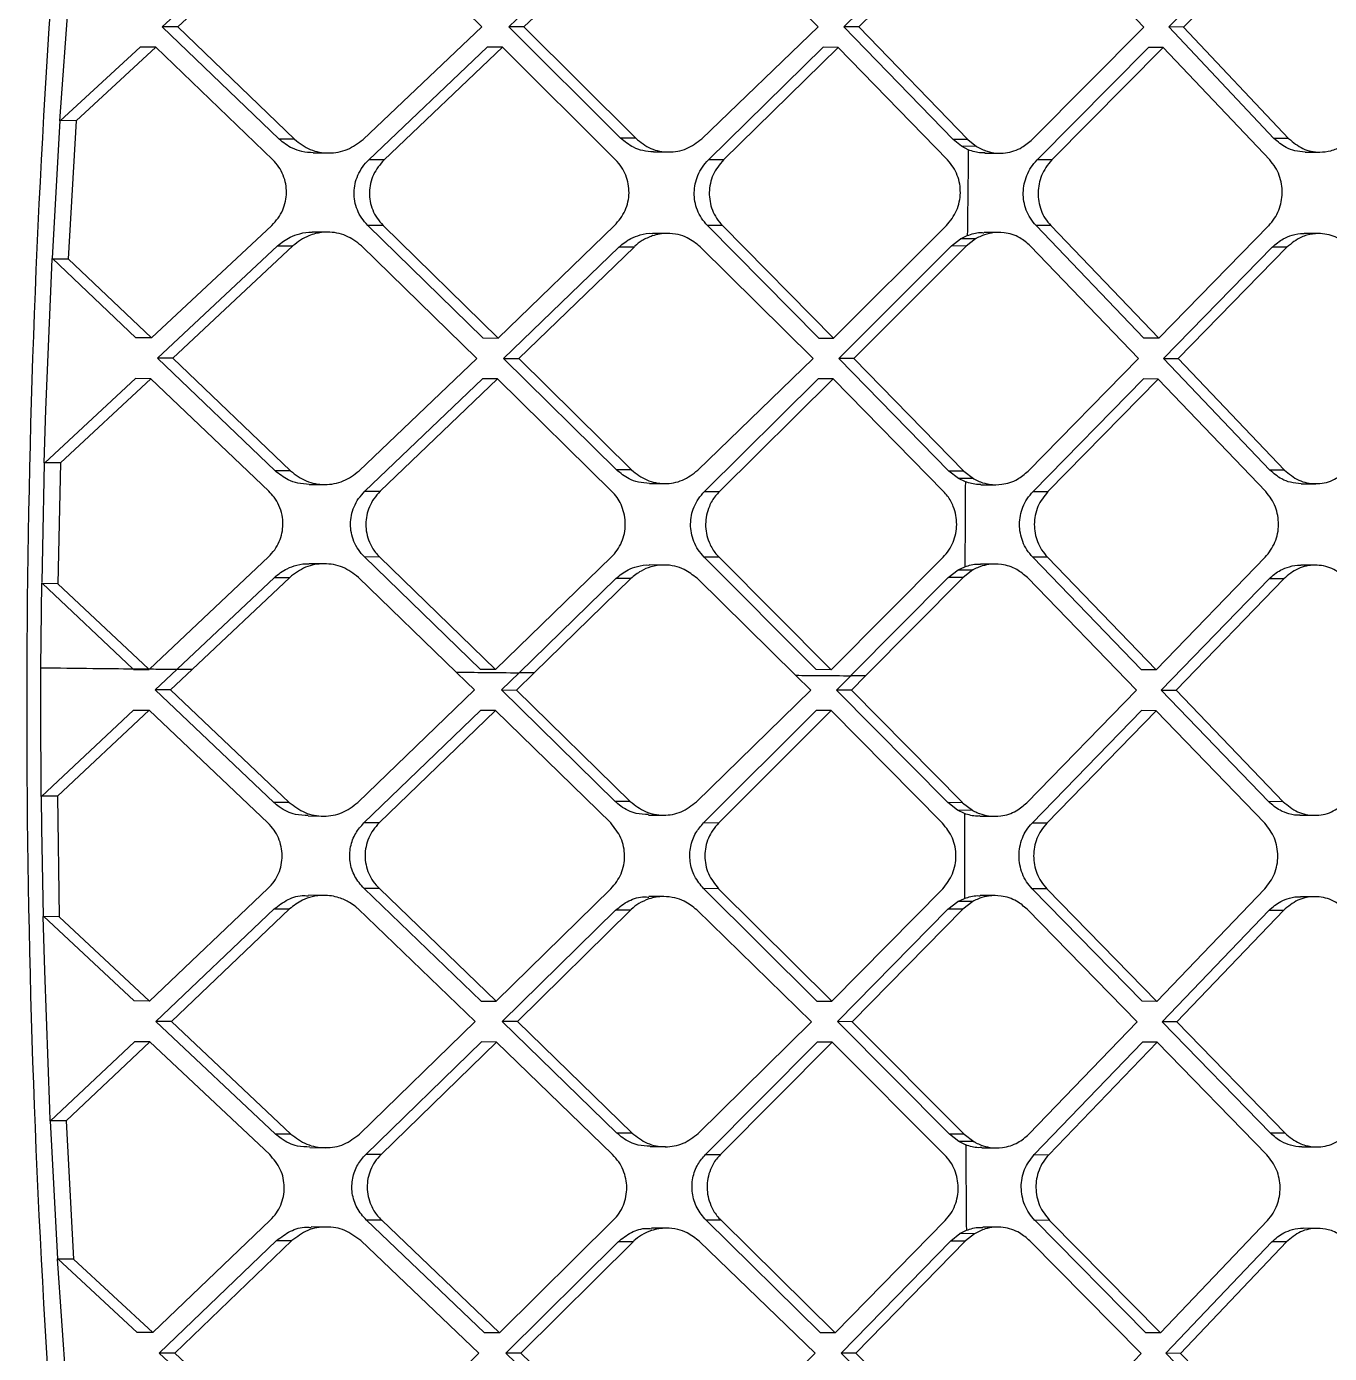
# Model space of a CAD drawing. Extents: x 525 to 609, y 649 to 778.
# Drawn here: x 533.968 to 535.37, y 717.065 to 718.494 of the extents above; entities that cross this region are included whole.
import ezdxf

# ---------------------------------------------------------------- set-up
doc = ezdxf.new("R2010")
doc.units = 0
doc.header["$MEASUREMENT"] = 0
doc.layers.add('1', color=4, linetype='Continuous')

# ---------------------------------------------------------------- blocks, each defined once
blk = doc.blocks.new('JETSETTER')
at = {"layer": '1', "color": 3, "linetype": 'Continuous', "lineweight": 25}
for p, q in [((8.9865, 49.3696), (9.1169, 49.4907)), ((9.1334, 49.4907), (9.0032, 49.3696)), ((9.3305, 49.3694), (9.2074, 49.4906)), ((9.3595, 49.3695), (9.4846, 49.4894)), ((9.5009, 49.4893), (9.3758, 49.3694)), ((9.6927, 49.3693), (9.5721, 49.4897)), ((9.7204, 49.3693), (9.8428, 49.4904)), ((9.8587, 49.4904), (9.7365, 49.3693)), ((10.0434, 49.3692), (9.928, 49.4904)), ((10.0701, 49.3693), (10.1883, 49.4892)), ((10.2041, 49.4892), (10.086, 49.3692)), ((8.8763, 49.2684), (8.8904, 49.4613)), ((9.1123, 49.2484), (8.9865, 49.3696)), ((9.0032, 49.3696), (8.9865, 49.3696)), ((9.0032, 49.3696), (9.1288, 49.2484)), ((9.2028, 49.2483), (9.3305, 49.3694)), ((9.4799, 49.2495), (9.3595, 49.3695)), ((9.3758, 49.3694), (9.3595, 49.3695)), ((9.3758, 49.3694), (9.4962, 49.2494)), ((9.5674, 49.249), (9.6927, 49.3693)), ((9.7365, 49.3693), (9.7204, 49.3694)), ((9.8379, 49.2482), (9.7204, 49.3693)), ((9.7365, 49.3693), (9.8539, 49.2481)), ((9.9232, 49.2481), (10.0434, 49.3692)), ((10.1834, 49.2493), (10.0701, 49.3693)), ((10.086, 49.3692), (10.0701, 49.3693)), ((10.086, 49.3692), (10.1992, 49.2492)), ((8.8766, 49.2682), (8.9627, 49.3476)), ((8.9794, 49.3476), (8.8936, 49.2684)), ((8.9794, 49.3476), (8.9627, 49.3476)), ((9.1054, 49.2264), (8.9794, 49.3476)), ((9.2089, 49.2264), (9.3364, 49.3475)), ((9.3528, 49.3474), (9.2253, 49.2263)), ((9.3528, 49.3474), (9.3364, 49.3475)), ((9.4746, 49.2263), (9.3528, 49.3474)), ((9.5746, 49.2263), (9.6981, 49.3474)), ((9.7142, 49.3473), (9.5907, 49.2262)), ((9.7142, 49.3473), (9.6981, 49.3474)), ((9.8319, 49.2261), (9.7142, 49.3473)), ((9.9284, 49.2262), (10.0484, 49.3473)), ((10.0642, 49.3472), (9.9443, 49.2261)), ((10.0642, 49.3472), (10.0484, 49.3473)), ((10.1788, 49.2261), (10.0642, 49.3472)), ((8.8759, 49.2561), (8.8767, 49.2683)), ((8.8936, 49.2684), (8.8769, 49.2685)), ((8.8936, 49.2684), (8.8852, 49.1197)), ((8.8682, 49.1199), (8.8759, 49.2561)), ((9.1288, 49.2484), (9.1123, 49.2484)), ((9.4962, 49.2494), (9.48, 49.2495)), ((9.8471, 49.2408), (9.8379, 49.2482)), ((9.8539, 49.2481), (9.8379, 49.2482)), ((9.8539, 49.2481), (9.8631, 49.2407)), ((10.1992, 49.2492), (10.1834, 49.2493)), ((9.149, 49.2338), (9.1655, 49.2337)), ((9.5154, 49.2348), (9.5316, 49.2347)), ((9.8543, 49.2371), (9.8471, 49.2408)), ((9.863, 49.2407), (9.8471, 49.2408)), ((9.8722, 49.2335), (9.8882, 49.2335)), ((10.2169, 49.2346), (10.2327, 49.2346)), ((9.2253, 49.2263), (9.2089, 49.2264)), ((9.5907, 49.2262), (9.5746, 49.2263)), ((9.9443, 49.2261), (9.9284, 49.2262)), ((8.9748, 49.0346), (9.1043, 49.1557)), ((9.1645, 49.1483), (9.148, 49.1484)), ((9.3317, 49.0345), (9.2078, 49.1557)), ((9.2243, 49.1556), (9.2078, 49.1557)), ((9.2243, 49.1556), (9.348, 49.0344)), ((9.348, 49.0344), (9.4735, 49.1555)), ((9.5306, 49.147), (9.5144, 49.1471)), ((9.6932, 49.0344), (9.5735, 49.1556)), ((9.5896, 49.1555), (9.5735, 49.1556)), ((9.5896, 49.1555), (9.7093, 49.0343)), ((9.7093, 49.0343), (9.8308, 49.1554)), ((9.846, 49.1412), (9.8532, 49.1447)), ((9.8871, 49.1481), (9.8712, 49.1481)), ((10.0434, 49.0343), (9.9273, 49.1555)), ((9.9432, 49.1554), (9.9273, 49.1555)), ((9.9432, 49.1554), (10.0593, 49.0342)), ((10.0593, 49.0342), (10.1777, 49.1554)), ((10.2315, 49.1468), (10.2158, 49.1469)), ((8.9812, 49.0126), (9.1106, 49.1337)), ((9.1271, 49.1337), (8.9979, 49.0126)), ((9.1106, 49.1337), (9.1271, 49.1337)), ((9.3251, 49.0125), (9.201, 49.1336)), ((9.354, 49.0125), (9.4782, 49.1324)), ((9.4944, 49.1324), (9.3704, 49.0124)), ((9.4944, 49.1324), (9.4782, 49.1324)), ((9.6871, 49.0123), (9.5656, 49.1327)), ((9.7149, 49.0124), (9.8361, 49.1335)), ((9.8521, 49.1334), (9.731, 49.0123)), ((9.8361, 49.1335), (9.846, 49.1411)), ((9.8521, 49.1334), (9.8361, 49.1335)), ((9.8619, 49.1411), (9.846, 49.1411)), ((9.8619, 49.1411), (9.8521, 49.1334)), ((10.0377, 49.0122), (9.9214, 49.1334)), ((10.0645, 49.0123), (10.1816, 49.1322)), ((10.1973, 49.1322), (10.0803, 49.0122)), ((10.1973, 49.1322), (10.1816, 49.1322)), ((8.8674, 49.1105), (8.8679, 49.1199)), ((8.9581, 49.0347), (8.8681, 49.12)), ((8.8684, 49.1197), (8.8852, 49.1197)), ((8.8852, 49.1197), (8.9748, 49.0346)), ((8.8611, 48.9571), (8.8674, 49.1105)), ((8.9748, 49.0346), (8.9581, 49.0347)), ((9.3317, 49.0345), (9.348, 49.0344)), ((9.6933, 49.0344), (9.7093, 49.0343)), ((10.0593, 49.0342), (10.0434, 49.0343)), ((9.1079, 48.8915), (8.9812, 49.0126)), ((8.9979, 49.0126), (8.9813, 49.0126)), ((8.9979, 49.0126), (9.1245, 48.8914)), ((9.1984, 48.8914), (9.3251, 49.0125)), ((9.4755, 48.8925), (9.354, 49.0125)), ((9.3541, 49.0125), (9.3704, 49.0124)), ((9.3704, 49.0124), (9.4917, 48.8924)), ((9.563, 48.892), (9.6871, 49.0123)), ((9.8334, 48.8912), (9.7149, 49.0124)), ((9.7309, 49.0123), (9.7149, 49.0124)), ((9.731, 49.0123), (9.8494, 48.8911)), ((9.9186, 48.8911), (10.0377, 49.0122)), ((10.1789, 48.8923), (10.0645, 49.0123)), ((10.0645, 49.0123), (10.0803, 49.0122)), ((10.0803, 49.0122), (10.1947, 48.8922)), ((8.8601, 48.9001), (8.9577, 48.9907)), ((8.9743, 48.9906), (8.8769, 48.9)), ((8.9743, 48.9906), (8.9577, 48.9907)), ((9.1012, 48.8694), (8.9743, 48.9906)), ((9.2047, 48.8694), (9.3312, 48.9905)), ((9.3475, 48.9904), (9.2211, 48.8694)), ((9.3475, 48.9904), (9.3312, 48.9905)), ((9.4704, 48.8693), (9.3475, 48.9904)), ((9.5703, 48.8693), (9.6928, 48.9904)), ((9.7088, 48.9903), (9.5865, 48.8692)), ((9.7088, 48.9903), (9.6928, 48.9904)), ((9.8276, 48.8692), (9.7088, 48.9903)), ((9.924, 48.8692), (10.043, 48.9903)), ((10.0588, 48.9902), (9.94, 48.8691)), ((10.0588, 48.9902), (10.043, 48.9903)), ((10.1745, 48.8691), (10.0588, 48.9902)), ((8.8594, 48.9), (8.8611, 48.9571)), ((8.8578, 48.8086), (8.8598, 48.8998)), ((8.8769, 48.9), (8.8601, 48.9001)), ((8.8769, 48.9), (8.8742, 48.7699)), ((9.1245, 48.8914), (9.1079, 48.8914)), ((9.4917, 48.8924), (9.4755, 48.8925)), ((9.8439, 48.8831), (9.8334, 48.8912)), ((9.8494, 48.8911), (9.8334, 48.8912)), ((9.8494, 48.8911), (9.8598, 48.883)), ((10.1946, 48.8922), (10.1789, 48.8923)), ((9.1447, 48.8768), (9.1612, 48.8767)), ((9.5111, 48.8778), (9.5273, 48.8778)), ((9.8598, 48.883), (9.8439, 48.8831)), ((9.8511, 48.8796), (9.8439, 48.883)), ((9.8679, 48.8765), (9.8838, 48.8765)), ((10.2125, 48.8776), (10.2283, 48.8776)), ((9.2047, 48.8694), (9.2211, 48.8694)), ((9.5703, 48.8693), (9.5865, 48.8692)), ((9.9241, 48.8692), (9.94, 48.8691)), ((8.8572, 48.7715), (8.8578, 48.8086)), ((8.9727, 48.678), (9.1007, 48.7987)), ((9.1609, 48.7913), (9.1445, 48.7914)), ((9.3291, 48.6775), (9.2042, 48.7987)), ((9.2206, 48.7986), (9.2042, 48.7987)), ((9.2206, 48.7986), (9.3454, 48.6775)), ((9.3454, 48.6775), (9.4699, 48.7985)), ((9.527, 48.79), (9.5108, 48.7901)), ((9.6906, 48.6774), (9.5698, 48.7986)), ((9.586, 48.7985), (9.5698, 48.7986)), ((9.586, 48.7985), (9.7067, 48.6773)), ((9.7067, 48.6773), (9.8271, 48.7984)), ((9.8434, 48.7847), (9.8505, 48.7881)), ((9.8835, 48.7911), (9.8675, 48.7911)), ((10.0409, 48.6773), (9.9236, 48.7985)), ((9.9395, 48.7984), (9.9236, 48.7985)), ((9.9395, 48.7984), (10.0567, 48.6772)), ((10.0567, 48.6772), (10.174, 48.7984)), ((10.2279, 48.7898), (10.2122, 48.7899)), ((9.0024, 48.6778), (9.1072, 48.7767)), ((9.1237, 48.7767), (9.0188, 48.6776)), ((9.1072, 48.7767), (9.1237, 48.7767)), ((9.1976, 48.7767), (9.303, 48.6746)), ((9.3707, 48.674), (9.4747, 48.7754)), ((9.4909, 48.7754), (9.3869, 48.6738)), ((9.4909, 48.7754), (9.4747, 48.7754)), ((9.6686, 48.6712), (9.5622, 48.7757)), ((9.7279, 48.6709), (9.8327, 48.7765)), ((9.8486, 48.7764), (9.7437, 48.6706)), ((9.8327, 48.7765), (9.8434, 48.7847)), ((9.8486, 48.7764), (9.8327, 48.7765)), ((9.8434, 48.7847), (9.8593, 48.7847)), ((9.8593, 48.7847), (9.8486, 48.7764)), ((10.0354, 48.6553), (9.9179, 48.7764)), ((10.0621, 48.6553), (10.1781, 48.7752)), ((10.1939, 48.7752), (10.0779, 48.6552)), ((10.1939, 48.7752), (10.1781, 48.7752)), ((8.8558, 48.6794), (8.8569, 48.7709)), ((8.9549, 48.6783), (8.8575, 48.77)), ((8.8742, 48.7699), (8.8575, 48.77)), ((8.8742, 48.7699), (8.9718, 48.6781)), ((8.8558, 48.656), (8.8558, 48.6791)), ((8.9553, 48.6781), (8.9718, 48.6781)), ((8.9556, 48.6777), (8.9722, 48.6776)), ((8.9789, 48.6557), (9.0023, 48.6777)), ((9.0188, 48.6775), (8.9955, 48.6556)), ((9.0188, 48.6775), (9.0022, 48.6776)), ((9.3454, 48.6774), (9.3291, 48.6775)), ((9.3516, 48.6555), (9.3706, 48.6739)), ((9.3869, 48.6738), (9.368, 48.6554)), ((9.3869, 48.6738), (9.3706, 48.6738)), ((9.7067, 48.6773), (9.6906, 48.6774)), ((10.0567, 48.6772), (10.0409, 48.6773)), ((9.6847, 48.6553), (9.6686, 48.6712)), ((9.7125, 48.6554), (9.7278, 48.6707)), ((9.7437, 48.6706), (9.7277, 48.6706)), ((9.7437, 48.6706), (9.7285, 48.6553)), ((8.8557, 48.6375), (8.8558, 48.656)), ((9.1066, 48.5345), (8.9789, 48.6557)), ((8.9955, 48.6556), (8.9789, 48.6557)), ((8.9955, 48.6556), (9.1232, 48.5344)), ((9.1971, 48.5344), (9.3227, 48.6555)), ((9.4742, 48.5355), (9.3516, 48.6555)), ((9.3517, 48.6555), (9.368, 48.6554)), ((9.368, 48.6554), (9.4904, 48.5354)), ((9.5616, 48.5351), (9.6847, 48.6553)), ((9.8321, 48.5342), (9.7125, 48.6554)), ((9.7285, 48.6553), (9.7125, 48.6554)), ((9.7285, 48.6553), (9.8481, 48.5342)), ((9.9174, 48.5341), (10.0354, 48.6552)), ((10.1776, 48.5353), (10.0621, 48.6553)), ((10.0621, 48.6553), (10.0779, 48.6552)), ((10.0779, 48.6552), (10.1934, 48.5352)), ((8.8562, 48.5409), (8.8557, 48.6375)), ((8.8563, 48.5408), (8.9555, 48.6337)), ((8.9722, 48.6336), (8.8735, 48.5411)), ((8.9555, 48.6337), (8.9722, 48.6336)), ((9.1001, 48.5124), (8.9722, 48.6336)), ((9.2036, 48.5124), (9.329, 48.6335)), ((9.3453, 48.6335), (9.22, 48.5124)), ((9.3453, 48.6335), (9.329, 48.6335)), ((9.4693, 48.5123), (9.3453, 48.6335)), ((9.5692, 48.5123), (9.6906, 48.6334)), ((9.7066, 48.6333), (9.5853, 48.5122)), ((9.7066, 48.6333), (9.6906, 48.6334)), ((9.8265, 48.5122), (9.7066, 48.6333)), ((9.923, 48.5122), (10.0408, 48.6333)), ((10.0566, 48.6332), (9.9389, 48.5121)), ((10.0566, 48.6332), (10.0408, 48.6333)), ((10.1734, 48.5121), (10.0566, 48.6332)), ((8.8569, 48.5066), (8.8565, 48.5409)), ((8.8735, 48.5411), (8.8567, 48.5412)), ((8.8735, 48.5411), (8.8756, 48.4114)), ((9.1232, 48.5344), (9.1066, 48.5344)), ((9.4904, 48.5354), (9.4742, 48.5355)), ((9.8427, 48.526), (9.8321, 48.5342)), ((9.8481, 48.5341), (9.8321, 48.5342)), ((9.8481, 48.5341), (9.8589, 48.5259)), ((10.1934, 48.5352), (10.1776, 48.5353)), ((9.1436, 48.5198), (9.16, 48.5197)), ((9.5099, 48.5208), (9.5261, 48.5208)), ((9.8501, 48.5225), (9.8427, 48.526)), ((9.8589, 48.5258), (9.8429, 48.5259)), ((9.8667, 48.5195), (9.8826, 48.5195)), ((10.2113, 48.5206), (10.2271, 48.5206)), ((8.8586, 48.4117), (8.8569, 48.5066)), ((9.22, 48.5124), (9.2036, 48.5124)), ((9.5853, 48.5122), (9.5692, 48.5123)), ((9.9389, 48.5121), (9.923, 48.5122)), ((8.9728, 48.3206), (9.1002, 48.4417)), ((9.1605, 48.4343), (9.144, 48.4344)), ((9.3297, 48.3205), (9.2037, 48.4417)), ((9.2202, 48.4416), (9.2037, 48.4417)), ((9.2202, 48.4416), (9.346, 48.3205)), ((9.346, 48.3204), (9.4694, 48.4415)), ((9.5266, 48.433), (9.5104, 48.4331)), ((9.6913, 48.3204), (9.5693, 48.4416)), ((9.5855, 48.4415), (9.5694, 48.4416)), ((9.5855, 48.4415), (9.7073, 48.3203)), ((9.7073, 48.3203), (9.8267, 48.4414)), ((9.843, 48.4277), (9.8503, 48.4311)), ((9.8831, 48.4341), (9.8672, 48.4341)), ((10.0415, 48.3203), (9.9231, 48.4415)), ((9.939, 48.4414), (9.9231, 48.4415)), ((9.939, 48.4414), (10.0574, 48.3202)), ((10.0574, 48.3202), (10.1736, 48.4414)), ((10.2276, 48.4328), (10.2118, 48.4329)), ((8.9796, 48.2987), (9.1069, 48.4197)), ((9.1234, 48.4197), (8.9963, 48.2986)), ((9.1069, 48.4197), (9.1234, 48.4197)), ((9.3235, 48.2985), (9.1973, 48.4197)), ((9.3524, 48.2985), (9.4744, 48.4184)), ((9.4907, 48.4184), (9.3688, 48.2984)), ((9.4907, 48.4184), (9.4745, 48.4184)), ((9.6856, 48.2983), (9.5619, 48.4187)), ((9.7133, 48.2984), (9.8324, 48.4195)), ((9.8484, 48.4194), (9.7294, 48.2983)), ((9.8324, 48.4195), (9.8431, 48.4277)), ((9.8484, 48.4194), (9.8324, 48.4195)), ((9.859, 48.4277), (9.8431, 48.4277)), ((9.859, 48.4277), (9.8484, 48.4194)), ((10.0362, 48.2982), (9.9176, 48.4194)), ((10.0629, 48.2983), (10.1779, 48.4182)), ((10.1936, 48.4182), (10.0788, 48.2982)), ((10.1936, 48.4182), (10.1779, 48.4182)), ((8.8599, 48.3531), (8.8583, 48.4117)), ((8.9561, 48.3207), (8.8585, 48.4118)), ((8.8756, 48.4114), (8.8589, 48.4115)), ((8.8756, 48.4114), (8.9728, 48.3206)), ((8.8653, 48.2046), (8.8599, 48.3531)), ((8.9728, 48.3206), (8.9561, 48.3207)), ((9.3297, 48.3205), (9.346, 48.3205)), ((9.6913, 48.3204), (9.7073, 48.3203)), ((10.0574, 48.3202), (10.0415, 48.3203)), ((9.1084, 48.1774), (8.9796, 48.2986)), ((8.9963, 48.2986), (8.9797, 48.2987)), ((8.9963, 48.2986), (9.1249, 48.1774)), ((9.1989, 48.1774), (9.3235, 48.2985)), ((9.476, 48.1785), (9.3524, 48.2985)), ((9.3688, 48.2984), (9.3525, 48.2985)), ((9.3688, 48.2984), (9.4922, 48.1784)), ((9.5635, 48.178), (9.6856, 48.2983)), ((9.834, 48.1772), (9.7133, 48.2984)), ((9.7294, 48.2983), (9.7133, 48.2984)), ((9.7294, 48.2983), (9.85, 48.1771)), ((9.9193, 48.1771), (10.0362, 48.2982)), ((10.1795, 48.1783), (10.0629, 48.2983)), ((10.0788, 48.2982), (10.063, 48.2983)), ((10.0788, 48.2982), (10.1953, 48.1782)), ((8.8661, 48.1915), (8.9564, 48.2767)), ((8.9731, 48.2766), (8.8831, 48.1917)), ((8.9731, 48.2766), (8.9564, 48.2767)), ((9.1021, 48.1554), (8.9731, 48.2766)), ((9.2055, 48.1554), (9.33, 48.2765)), ((9.3463, 48.2764), (9.222, 48.1553)), ((9.3463, 48.2764), (9.33, 48.2765)), ((9.4713, 48.1553), (9.3463, 48.2764)), ((9.5712, 48.1553), (9.6916, 48.2764)), ((9.7076, 48.2763), (9.5874, 48.1552)), ((9.7076, 48.2763), (9.6916, 48.2764)), ((9.8286, 48.1551), (9.7076, 48.2763)), ((9.9251, 48.1552), (10.0418, 48.2763)), ((10.0577, 48.2762), (9.941, 48.1551)), ((10.0577, 48.2762), (10.0418, 48.2763)), ((10.1756, 48.1551), (10.0577, 48.2762)), ((8.8659, 48.1916), (8.8653, 48.2046)), ((8.874, 48.043), (8.8662, 48.1915)), ((8.8831, 48.1917), (8.8664, 48.1917)), ((8.8831, 48.1917), (8.891, 48.0427)), ((9.1249, 48.1774), (9.1084, 48.1774)), ((9.4922, 48.1784), (9.476, 48.1785)), ((9.844, 48.1694), (9.834, 48.1772)), ((9.85, 48.1771), (9.834, 48.1772)), ((9.85, 48.1771), (9.8602, 48.1692)), ((10.1953, 48.1782), (10.1795, 48.1783)), ((9.1455, 48.1628), (9.162, 48.1627)), ((9.5119, 48.1638), (9.5281, 48.1638)), ((9.8514, 48.1658), (9.844, 48.1694)), ((9.8602, 48.1692), (9.8442, 48.1693)), ((9.8687, 48.1625), (9.8847, 48.1625)), ((10.2134, 48.1636), (10.2292, 48.1636)), ((9.222, 48.1554), (9.2056, 48.1554)), ((9.5713, 48.1553), (9.5874, 48.1552)), ((9.9251, 48.1552), (9.941, 48.1551)), ((8.9763, 47.9636), (9.1028, 48.0847)), ((9.1631, 48.0773), (9.1466, 48.0774)), ((9.3333, 47.9635), (9.2063, 48.0847)), ((9.2227, 48.0846), (9.2063, 48.0847)), ((9.2227, 48.0846), (9.3497, 47.9634)), ((9.3497, 47.9634), (9.4721, 48.0845)), ((9.5293, 48.076), (9.5131, 48.0761)), ((9.695, 47.9634), (9.572, 48.0846)), ((9.5882, 48.0845), (9.572, 48.0846)), ((9.5882, 48.0845), (9.7111, 47.9633)), ((9.7111, 47.9633), (9.8294, 48.0844)), ((9.845, 48.0702), (9.8523, 48.0738)), ((9.8859, 48.0771), (9.87, 48.0771)), ((10.0454, 47.9633), (9.9259, 48.0845)), ((9.9418, 48.0844), (9.9259, 48.0845)), ((9.9418, 48.0844), (10.0613, 47.9632)), ((10.0613, 47.9632), (10.1764, 48.0844)), ((10.2305, 48.0758), (10.2147, 48.0759)), ((8.9833, 47.9416), (9.1096, 48.0627)), ((9.1261, 48.0627), (9, 47.9416)), ((9.1096, 48.0627), (9.1261, 48.0627)), ((9.3273, 47.9415), (9.2001, 48.0627)), ((9.3563, 47.9415), (9.4773, 48.0614)), ((9.4935, 48.0614), (9.3726, 47.9414)), ((9.4935, 48.0614), (9.4773, 48.0614)), ((9.6895, 47.9413), (9.5648, 48.0617)), ((9.7173, 47.9414), (9.8353, 48.0625)), ((9.8513, 48.0624), (9.7333, 47.9413)), ((9.8353, 48.0625), (9.845, 48.0702)), ((9.8353, 48.0625), (9.8513, 48.0624)), ((9.8609, 48.0701), (9.845, 48.0702)), ((9.8609, 48.0701), (9.8513, 48.0624)), ((10.0403, 47.9412), (9.9206, 48.0624)), ((10.067, 47.9413), (10.1809, 48.0612)), ((10.1967, 48.0612), (10.0829, 47.9412)), ((10.1967, 48.0612), (10.1809, 48.0612)), ((8.8869, 47.8502), (8.8737, 48.0429)), ((8.9596, 47.9637), (8.874, 48.043)), ((8.891, 48.0427), (8.8742, 48.0428)), ((8.891, 48.0427), (8.9763, 47.9636)), ((8.9763, 47.9636), (8.9596, 47.9636)), ((9.3497, 47.9634), (9.3333, 47.9635)), ((9.7111, 47.9633), (9.695, 47.9634)), ((10.0613, 47.9632), (10.0454, 47.9633)), ((9.1131, 47.8204), (8.9833, 47.9416)), ((9, 47.9416), (8.9833, 47.9416)), ((9, 47.9416), (9.1297, 47.8204)), ((9.2036, 47.8203), (9.3273, 47.9414)), ((9.4809, 47.8215), (9.3563, 47.9415)), ((9.3726, 47.9414), (9.3563, 47.9415)), ((9.3726, 47.9414), (9.4972, 47.8214)), ((9.5684, 47.821), (9.6895, 47.9413)), ((9.8391, 47.8202), (9.7173, 47.9414)), ((9.7333, 47.9413), (9.7173, 47.9414)), ((9.7333, 47.9413), (9.8551, 47.8201)), ((9.9244, 47.8201), (10.0403, 47.9412)), ((10.1847, 47.8213), (10.067, 47.9413)), ((10.0829, 47.9412), (10.0671, 47.9413)), ((10.0829, 47.9412), (10.2005, 47.8212))]:
    blk.add_line(p, q, dxfattribs=at)
at = {"layer": '1', "color": 3, "linetype": 'Continuous', "lineweight": 25, "flags": 128}
blk.add_lwpolyline([(9.303, 48.6746), (9.314, 48.6639), (9.3227, 48.6555)], dxfattribs=at)
at = {"layer": '1', "color": 3, "linetype": 'Continuous', "lineweight": 25}
for points, knots in [([(9.2294, 45.6595), (9.1699, 45.9051), (9.0509, 46.3962), (8.9314, 47.1453), (8.8564, 47.8998), (8.8323, 48.658), (8.8596, 49.416), (8.9376, 50.1702), (9.0599, 50.9187), (9.1804, 51.4094), (9.2407, 51.6547)], [0, 0, 0, 0, 0.125001, 0.250001, 0.375003, 0.499997, 0.624991, 0.749994, 0.874996, 1, 1, 1, 1]), ([(9.149, 49.2338), (9.1449, 49.2341), (9.1372, 49.2346), (9.1243, 49.2389), (9.1168, 49.2448), (9.1123, 49.2484)], [0, 0, 0, 0, 0.302153, 0.574464, 1, 1, 1, 1]), ([(9.1288, 49.2484), (9.1342, 49.2442), (9.1452, 49.2359), (9.1657, 49.2326), (9.1862, 49.236), (9.1973, 49.2442), (9.2028, 49.2483)], [0, 0, 0, 0, 0.248353, 0.499894, 0.751349, 1, 1, 1, 1]), ([(9.5154, 49.2348), (9.5115, 49.2351), (9.5041, 49.2356), (9.4916, 49.24), (9.4844, 49.2459), (9.4799, 49.2494)], [0, 0, 0, 0, 0.30324, 0.573433, 1, 1, 1, 1]), ([(9.4962, 49.2494), (9.5014, 49.2453), (9.5118, 49.237), (9.5316, 49.2336), (9.5514, 49.2369), (9.5621, 49.245), (9.5674, 49.249)], [0, 0, 0, 0, 0.248726, 0.49993, 0.750962, 1, 1, 1, 1]), ([(9.8631, 49.2407), (9.8669, 49.2387), (9.8766, 49.2337), (9.894, 49.2326), (9.9111, 49.2379), (9.9196, 49.2451), (9.9232, 49.2481)], [0, 0, 0, 0, 0.197601, 0.50037, 0.789564, 1, 1, 1, 1]), ([(10.2169, 49.2346), (10.2132, 49.2349), (10.2062, 49.2354), (10.1944, 49.2398), (10.1876, 49.2456), (10.1834, 49.2493)], [0, 0, 0, 0, 0.297097, 0.56617, 1, 1, 1, 1]), ([(10.1992, 49.2492), (10.2041, 49.2451), (10.2139, 49.2369), (10.2305, 49.2338), (10.2428, 49.2354), (10.2547, 49.2393), (10.2615, 49.2448), (10.2665, 49.2489)], [0, 0, 0, 0, 0.24954, 0.499992, 0.661775, 0.750878, 1, 1, 1, 1]), ([(9.8543, 49.2371), (9.8541, 49.2217), (9.8538, 49.1909), (9.8534, 49.1601), (9.8532, 49.1447)], [0, 0, 0, 0, 0.500011, 1, 1, 1, 1]), ([(9.8722, 49.234), (9.8709, 49.2338), (9.8648, 49.2333), (9.8589, 49.2354), (9.8543, 49.2371)], [0, 0, 0, 0, 0.219727, 1, 1, 1, 1]), ([(9.1043, 49.1557), (9.1067, 49.1582), (9.1114, 49.1632), (9.1164, 49.1721), (9.1194, 49.1814), (9.1205, 49.191), (9.1197, 49.2005), (9.1169, 49.2099), (9.1123, 49.2189), (9.1077, 49.2239), (9.1054, 49.2264)], [0, 0, 0, 0, 0.1331, 0.26041, 0.382479, 0.499989, 0.61958, 0.742294, 0.868885, 1, 1, 1, 1]), ([(9.2078, 49.1557), (9.2055, 49.1582), (9.2009, 49.1632), (9.1963, 49.1722), (9.1935, 49.1816), (9.1927, 49.1911), (9.1938, 49.2006), (9.1969, 49.2099), (9.2018, 49.2189), (9.2065, 49.2238), (9.2089, 49.2264)], [0, 0, 0, 0, 0.131699, 0.258503, 0.380991, 0.499884, 0.616833, 0.738763, 0.866303, 1, 1, 1, 1]), ([(9.2253, 49.2263), (9.221, 49.2213), (9.2145, 49.2137), (9.2104, 49.2009), (9.2092, 49.1912), (9.21, 49.1815), (9.2128, 49.1721), (9.2174, 49.1632), (9.2219, 49.1582), (9.2242, 49.1556)], [0, 0, 0, 0, 0.250773, 0.376365, 0.499453, 0.618558, 0.741214, 0.868155, 1, 1, 1, 1]), ([(9.4735, 49.1555), (9.4778, 49.1606), (9.4841, 49.1682), (9.4881, 49.1809), (9.4893, 49.1907), (9.4885, 49.2004), (9.4858, 49.2098), (9.4813, 49.2188), (9.4769, 49.2237), (9.4746, 49.2263)], [0, 0, 0, 0, 0.250352, 0.375921, 0.499354, 0.619706, 0.74289, 0.869485, 1, 1, 1, 1]), ([(9.5735, 49.1555), (9.5712, 49.1581), (9.5668, 49.1631), (9.5624, 49.172), (9.5597, 49.1814), (9.5587, 49.1941), (9.5615, 49.207), (9.5677, 49.2187), (9.5722, 49.2237), (9.5746, 49.2263)], [0, 0, 0, 0, 0.131234, 0.258053, 0.380942, 0.500502, 0.738828, 0.866514, 1, 1, 1, 1]), ([(9.5907, 49.2262), (9.5865, 49.2211), (9.5802, 49.2135), (9.5763, 49.2008), (9.5751, 49.1911), (9.5759, 49.1814), (9.5785, 49.172), (9.583, 49.163), (9.5874, 49.158), (9.5896, 49.1555)], [0, 0, 0, 0, 0.250328, 0.376124, 0.49939, 0.618949, 0.741872, 0.868722, 1, 1, 1, 1]), ([(9.8308, 49.1554), (9.8349, 49.1605), (9.8411, 49.1682), (9.8449, 49.1809), (9.846, 49.1906), (9.8453, 49.2003), (9.8427, 49.2097), (9.8383, 49.2186), (9.8341, 49.2236), (9.8319, 49.2261)], [0, 0, 0, 0, 0.249946, 0.375677, 0.499291, 0.620229, 0.743723, 0.870175, 1, 1, 1, 1]), ([(9.9272, 49.1554), (9.9251, 49.158), (9.9208, 49.163), (9.9165, 49.172), (9.9139, 49.1813), (9.9129, 49.194), (9.9157, 49.2069), (9.9216, 49.2186), (9.9261, 49.2236), (9.9284, 49.2262)], [0, 0, 0, 0, 0.130706, 0.257502, 0.380729, 0.500917, 0.739377, 0.866908, 1, 1, 1, 1]), ([(9.9443, 49.2261), (9.942, 49.2235), (9.9376, 49.2185), (9.9316, 49.2068), (9.9289, 49.194), (9.9298, 49.1813), (9.9324, 49.1719), (9.9367, 49.1629), (9.941, 49.1579), (9.9432, 49.1554)], [0, 0, 0, 0, 0.133096, 0.260645, 0.499041, 0.619177, 0.742482, 0.869315, 1, 1, 1, 1]), ([(10.1777, 49.1553), (10.1799, 49.1579), (10.1843, 49.1629), (10.1901, 49.1746), (10.1935, 49.1907), (10.1907, 49.2068), (10.1851, 49.2186), (10.1809, 49.2235), (10.1788, 49.2261)], [0, 0, 0, 0, 0.132304, 0.259684, 0.49955, 0.743647, 0.870298, 1, 1, 1, 1]), ([(9.1106, 49.1337), (9.1149, 49.1371), (9.1222, 49.1429), (9.1351, 49.1471), (9.1434, 49.1488), (9.1479, 49.1483), (9.148, 49.1483)], [0, 0, 0, 0, 0.394856, 0.668062, 0.991402, 1, 1, 1, 1]), ([(9.201, 49.1336), (9.1956, 49.1378), (9.1848, 49.1461), (9.1667, 49.1491), (9.1532, 49.1475), (9.1401, 49.1435), (9.1326, 49.1378), (9.1271, 49.1337)], [0, 0, 0, 0, 0.24805, 0.499312, 0.657332, 0.75146, 1, 1, 1, 1]), ([(9.4781, 49.1324), (9.4823, 49.1358), (9.4893, 49.1415), (9.5017, 49.1458), (9.5098, 49.1475), (9.5142, 49.147), (9.5144, 49.147)], [0, 0, 0, 0, 0.3908551, 0.662662, 0.9849767, 1, 1, 1, 1]), ([(9.5656, 49.1327), (9.5612, 49.1363), (9.5539, 49.1421), (9.5414, 49.1462), (9.5286, 49.1476), (9.5152, 49.1454), (9.5037, 49.1399), (9.4971, 49.1353), (9.4946, 49.1326), (9.4944, 49.1324)], [0, 0, 0, 0, 0.214883, 0.348623, 0.49967, 0.7072, 0.859885, 0.985523, 1, 1, 1, 1]), ([(9.8532, 49.1447), (9.8578, 49.1463), (9.8637, 49.1484), (9.8698, 49.1478), (9.8711, 49.1477)], [0, 0, 0, 0, 0.779132, 1, 1, 1, 1]), ([(9.9214, 49.1334), (9.9176, 49.1367), (9.9093, 49.1438), (9.8942, 49.1484), (9.8803, 49.1481), (9.8706, 49.1454), (9.8652, 49.1429), (9.8628, 49.1416), (9.8621, 49.1412), (9.862, 49.1411), (9.8619, 49.1411), (9.8619, 49.1411)], [0, 0, 0, 0, 0.225624, 0.499965, 0.716522, 0.872182, 0.96674, 0.99103, 0.997418, 0.999709, 1, 1, 1, 1]), ([(10.1816, 49.1322), (10.1854, 49.1355), (10.1919, 49.1412), (10.2035, 49.1455), (10.2113, 49.1473), (10.2155, 49.1468), (10.2158, 49.1468)], [0, 0, 0, 0, 0.384385, 0.656304, 0.980875, 1, 1, 1, 1]), ([(10.2647, 49.1325), (10.2597, 49.1366), (10.2499, 49.1447), (10.2331, 49.1476), (10.2208, 49.1459), (10.2089, 49.1418), (10.2023, 49.1363), (10.1973, 49.1322)], [0, 0, 0, 0, 0.249434, 0.499838, 0.666154, 0.750762, 1, 1, 1, 1]), ([(9.1447, 48.8768), (9.1406, 48.8771), (9.1328, 48.8776), (9.1199, 48.8821), (9.1124, 48.8879), (9.1079, 48.8914)], [0, 0, 0, 0, 0.308677, 0.581732, 1, 1, 1, 1]), ([(9.1245, 48.8914), (9.1299, 48.8873), (9.1409, 48.879), (9.1614, 48.8756), (9.1819, 48.879), (9.1929, 48.8872), (9.1984, 48.8914)], [0, 0, 0, 0, 0.248566, 0.500194, 0.751624, 1, 1, 1, 1]), ([(9.5111, 48.8778), (9.5071, 48.8781), (9.4995, 48.8787), (9.487, 48.8831), (9.4798, 48.8889), (9.4755, 48.8925)], [0, 0, 0, 0, 0.310969, 0.581908, 1, 1, 1, 1]), ([(9.4917, 48.8924), (9.497, 48.8883), (9.5075, 48.8801), (9.5272, 48.8766), (9.547, 48.8799), (9.5577, 48.888), (9.5629, 48.8921)], [0, 0, 0, 0, 0.248929, 0.500148, 0.751236, 1, 1, 1, 1]), ([(9.8598, 48.883), (9.8598, 48.883), (9.8599, 48.8829), (9.8601, 48.8828), (9.8607, 48.8825), (9.8631, 48.8812), (9.8685, 48.8788), (9.8781, 48.8764), (9.8919, 48.8763), (9.9067, 48.8809), (9.915, 48.888), (9.9186, 48.8911)], [0, 0, 0, 0, 0.001288, 0.003513, 0.010694, 0.036251, 0.131827, 0.286703, 0.500658, 0.780531, 1, 1, 1, 1]), ([(10.2125, 48.8776), (10.2087, 48.8779), (10.2016, 48.8785), (10.1897, 48.8829), (10.183, 48.8887), (10.1789, 48.8923)], [0, 0, 0, 0, 0.307268, 0.577763, 1, 1, 1, 1]), ([(10.1946, 48.8922), (10.1996, 48.8881), (10.2094, 48.8799), (10.2282, 48.8765), (10.247, 48.8798), (10.257, 48.8878), (10.262, 48.8919)], [0, 0, 0, 0, 0.24963, 0.500256, 0.750581, 1, 1, 1, 1]), ([(9.8511, 48.8796), (9.851, 48.8643), (9.8508, 48.8337), (9.8507, 48.8032), (9.8506, 48.7879)], [0, 0, 0, 0, 0.499986, 1, 1, 1, 1]), ([(9.8678, 48.8768), (9.8668, 48.8767), (9.8611, 48.8764), (9.8556, 48.8782), (9.8511, 48.8796)], [0, 0, 0, 0, 0.182338, 1, 1, 1, 1]), ([(9.1007, 48.7987), (9.1031, 48.8012), (9.1077, 48.8061), (9.1126, 48.815), (9.1156, 48.8243), (9.1167, 48.834), (9.1157, 48.8442), (9.1125, 48.8541), (9.1076, 48.8628), (9.1032, 48.8673), (9.1012, 48.8694)], [0, 0, 0, 0, 0.1319, 0.257705, 0.378008, 0.499455, 0.623969, 0.760979, 0.889962, 1, 1, 1, 1]), ([(9.2042, 48.7987), (9.2019, 48.8012), (9.1973, 48.8062), (9.1926, 48.8152), (9.1897, 48.8246), (9.1889, 48.8341), (9.1899, 48.8436), (9.1928, 48.8529), (9.1976, 48.8619), (9.2023, 48.8669), (9.2047, 48.8694)], [0, 0, 0, 0, 0.132406, 0.259501, 0.381908, 0.50023, 0.617731, 0.739771, 0.867008, 1, 1, 1, 1]), ([(9.2211, 48.8694), (9.2187, 48.8668), (9.2141, 48.8618), (9.2093, 48.8528), (9.2063, 48.8435), (9.2053, 48.8339), (9.2062, 48.8241), (9.2096, 48.8137), (9.2144, 48.8049), (9.219, 48.8002), (9.2206, 48.7986)], [0, 0, 0, 0, 0.133052, 0.260376, 0.382488, 0.500045, 0.623553, 0.749203, 0.913344, 1, 1, 1, 1]), ([(9.4699, 48.7985), (9.4721, 48.801), (9.4766, 48.8058), (9.4813, 48.8146), (9.4843, 48.824), (9.4853, 48.8338), (9.4844, 48.8438), (9.4807, 48.8557), (9.4758, 48.8644), (9.4709, 48.8688), (9.4704, 48.8693)], [0, 0, 0, 0, 0.12706, 0.252365, 0.376471, 0.499919, 0.624074, 0.749691, 0.973835, 1, 1, 1, 1]), ([(9.5698, 48.7986), (9.5676, 48.8011), (9.5631, 48.8061), (9.5586, 48.8151), (9.5558, 48.8244), (9.555, 48.834), (9.556, 48.8435), (9.5588, 48.8528), (9.5635, 48.8617), (9.568, 48.8667), (9.5703, 48.8693)], [0, 0, 0, 0, 0.13184, 0.258823, 0.381429, 0.500206, 0.618004, 0.740245, 0.867451, 1, 1, 1, 1]), ([(9.5864, 48.8692), (9.5849, 48.8676), (9.5803, 48.863), (9.5756, 48.8543), (9.5722, 48.8438), (9.5711, 48.8339), (9.572, 48.824), (9.5753, 48.8135), (9.5799, 48.8048), (9.5844, 48.8001), (9.586, 48.7985)], [0, 0, 0, 0, 0.084669, 0.249989, 0.376224, 0.500043, 0.623764, 0.749407, 0.915501, 1, 1, 1, 1]), ([(9.8271, 48.7984), (9.8293, 48.8009), (9.8336, 48.8057), (9.8382, 48.8145), (9.841, 48.8239), (9.8421, 48.8337), (9.8412, 48.8436), (9.8381, 48.8541), (9.8335, 48.8629), (9.8291, 48.8676), (9.8276, 48.8692)], [0, 0, 0, 0, 0.126456, 0.251633, 0.375943, 0.499762, 0.623991, 0.749543, 0.915932, 1, 1, 1, 1]), ([(9.9236, 48.7985), (9.9214, 48.801), (9.9171, 48.806), (9.9113, 48.8177), (9.9082, 48.8338), (9.9115, 48.8499), (9.9174, 48.8616), (9.9218, 48.8666), (9.924, 48.8692)], [0, 0, 0, 0, 0.13158, 0.258775, 0.50015, 0.740071, 0.867523, 1, 1, 1, 1]), ([(9.94, 48.8691), (9.9359, 48.864), (9.9298, 48.8564), (9.9261, 48.8436), (9.9247, 48.8307), (9.9272, 48.8177), (9.933, 48.806), (9.9373, 48.801), (9.9395, 48.7984)], [0, 0, 0, 0, 0.250034, 0.375989, 0.499864, 0.741286, 0.868449, 1, 1, 1, 1]), ([(10.174, 48.7984), (10.178, 48.8035), (10.1839, 48.8111), (10.1876, 48.8239), (10.1889, 48.8368), (10.1865, 48.8498), (10.1808, 48.8615), (10.1766, 48.8665), (10.1745, 48.8691)], [0, 0, 0, 0, 0.249862, 0.375716, 0.499852, 0.742673, 0.869527, 1, 1, 1, 1]), ([(9.1072, 48.7767), (9.1116, 48.7802), (9.119, 48.786), (9.1318, 48.7902), (9.1399, 48.7918), (9.1443, 48.7913), (9.1444, 48.7913)], [0, 0, 0, 0, 0.403252, 0.674239, 0.991154, 1, 1, 1, 1]), ([(9.1976, 48.7767), (9.1922, 48.7808), (9.1812, 48.7891), (9.1607, 48.7924), (9.1402, 48.7891), (9.1292, 48.7808), (9.1237, 48.7767)], [0, 0, 0, 0, 0.248501, 0.500087, 0.751514, 1, 1, 1, 1]), ([(9.4747, 48.7754), (9.479, 48.7789), (9.486, 48.7847), (9.4985, 48.7888), (9.5064, 48.7905), (9.5107, 48.79), (9.5108, 48.79)], [0, 0, 0, 0, 0.402203, 0.672694, 0.988971, 1, 1, 1, 1]), ([(9.5622, 48.7757), (9.5577, 48.7792), (9.5505, 48.785), (9.538, 48.7892), (9.5258, 48.7906), (9.5133, 48.7887), (9.5009, 48.7838), (9.4945, 48.7783), (9.4909, 48.7754)], [0, 0, 0, 0, 0.211814, 0.346436, 0.499989, 0.683207, 0.827713, 1, 1, 1, 1]), ([(9.8506, 48.7881), (9.8551, 48.7896), (9.8607, 48.7915), (9.8664, 48.7909), (9.8675, 48.7908)], [0, 0, 0, 0, 0.810287, 1, 1, 1, 1]), ([(9.9179, 48.7764), (9.9142, 48.7796), (9.906, 48.7866), (9.8912, 48.7912), (9.8776, 48.7912), (9.868, 48.7888), (9.8626, 48.7865), (9.8602, 48.7852), (9.8595, 48.7848), (9.8593, 48.7847), (9.8593, 48.7847)], [0, 0, 0, 0, 0.2237574, 0.4996937, 0.7141481, 0.8691347, 0.9644479, 0.989703, 0.9988235, 1, 1, 1, 1]), ([(10.1781, 48.7752), (10.182, 48.7787), (10.1887, 48.7844), (10.2004, 48.7886), (10.2079, 48.7903), (10.212, 48.7898), (10.2122, 48.7898)], [0, 0, 0, 0, 0.401023, 0.6702, 0.984822, 1, 1, 1, 1]), ([(10.2612, 48.7755), (10.2562, 48.7796), (10.2463, 48.7877), (10.2275, 48.791), (10.2088, 48.7875), (10.1988, 48.7793), (10.1939, 48.7752)], [0, 0, 0, 0, 0.249526, 0.500063, 0.750457, 1, 1, 1, 1]), ([(8.8559, 48.6794), (8.8745, 48.6792), (8.9078, 48.6788), (8.941, 48.6784), (8.9556, 48.6783)], [0, 0, 0, 0, 0.56024, 1, 1, 1, 1]), ([(8.9722, 48.6776), (8.9722, 48.6777), (8.972, 48.6778), (8.9718, 48.678), (8.9718, 48.6781)], [0, 0, 0, 0, 0.559852, 1, 1, 1, 1]), ([(8.9727, 48.678), (8.9726, 48.678), (8.9725, 48.6778), (8.9723, 48.6777), (8.9722, 48.6776)], [0, 0, 0, 0, 0.55841, 1, 1, 1, 1]), ([(8.9725, 48.6781), (8.9756, 48.6781), (8.9855, 48.678), (8.9954, 48.6779), (9.0022, 48.6778)], [0, 0, 0, 0, 0.3102008, 1, 1, 1, 1]), ([(9.3037, 48.6747), (9.3137, 48.6746), (9.336, 48.6743), (9.3582, 48.6741), (9.3705, 48.674)], [0, 0, 0, 0, 0.447402, 1, 1, 1, 1]), ([(9.6686, 48.6713), (9.6773, 48.6712), (9.6972, 48.671), (9.717, 48.6709), (9.728, 48.6708)], [0, 0, 0, 0, 0.442785, 1, 1, 1, 1]), ([(9.1436, 48.5204), (9.139, 48.5205), (9.128, 48.5208), (9.1153, 48.5269), (9.1085, 48.5328), (9.1066, 48.5344)], [0, 0, 0, 0, 0.342803, 0.814169, 1, 1, 1, 1]), ([(9.1232, 48.5344), (9.1286, 48.5303), (9.1397, 48.522), (9.1602, 48.5186), (9.1807, 48.5219), (9.1916, 48.5302), (9.1971, 48.5344)], [0, 0, 0, 0, 0.248753, 0.500505, 0.751994, 1, 1, 1, 1]), ([(9.51, 48.5214), (9.5055, 48.5215), (9.4949, 48.5218), (9.4827, 48.5279), (9.4761, 48.5337), (9.4742, 48.5355)], [0, 0, 0, 0, 0.342428, 0.804123, 1, 1, 1, 1]), ([(9.4904, 48.5354), (9.4957, 48.5313), (9.5062, 48.5231), (9.526, 48.5196), (9.5458, 48.5229), (9.5564, 48.531), (9.5616, 48.5351)], [0, 0, 0, 0, 0.249115, 0.500534, 0.751597, 1, 1, 1, 1]), ([(9.8589, 48.5258), (9.8589, 48.5258), (9.8589, 48.5258), (9.8591, 48.5257), (9.8597, 48.5253), (9.8622, 48.5241), (9.8675, 48.5218), (9.8771, 48.5194), (9.8907, 48.5193), (9.9055, 48.5239), (9.9137, 48.531), (9.9173, 48.5341)], [0, 0, 0, 0, 0.001113, 0.003182, 0.010091, 0.035158, 0.130354, 0.28546, 0.500275, 0.776969, 1, 1, 1, 1]), ([(10.2113, 48.5206), (10.2113, 48.5206), (10.2074, 48.5202), (10.2, 48.5219), (10.1882, 48.526), (10.1816, 48.5318), (10.1776, 48.5353)], [0, 0, 0, 0, 0.003245, 0.319473, 0.591263, 1, 1, 1, 1]), ([(10.1934, 48.5352), (10.1983, 48.5311), (10.2082, 48.5229), (10.227, 48.5195), (10.2458, 48.5227), (10.2557, 48.5308), (10.2607, 48.5349)], [0, 0, 0, 0, 0.249471, 0.499934, 0.750502, 1, 1, 1, 1]), ([(9.8667, 48.5199), (9.8657, 48.5198), (9.8601, 48.5192), (9.8546, 48.521), (9.8501, 48.5225)], [0, 0, 0, 0, 0.17425, 1, 1, 1, 1]), ([(9.8502, 48.5227), (9.8502, 48.5075), (9.8502, 48.477), (9.8502, 48.4465), (9.8503, 48.4312)], [0, 0, 0, 0, 0.499979, 1, 1, 1, 1]), ([(9.1002, 48.4417), (9.1026, 48.4442), (9.1071, 48.449), (9.1119, 48.4578), (9.1149, 48.4671), (9.1159, 48.477), (9.1148, 48.4869), (9.1118, 48.4963), (9.107, 48.5051), (9.1024, 48.5099), (9.1001, 48.5124)], [0, 0, 0, 0, 0.129359, 0.251406, 0.376169, 0.499387, 0.6226, 0.747687, 0.870041, 1, 1, 1, 1]), ([(9.2037, 48.4417), (9.2001, 48.4459), (9.1929, 48.4542), (9.1879, 48.4703), (9.1884, 48.4866), (9.1938, 48.5013), (9.2004, 48.5088), (9.2036, 48.5124)], [0, 0, 0, 0, 0.209575, 0.419564, 0.620322, 0.816246, 1, 1, 1, 1]), ([(9.22, 48.5124), (9.2177, 48.5099), (9.2132, 48.5051), (9.2085, 48.4963), (9.2055, 48.4869), (9.2045, 48.477), (9.2055, 48.4672), (9.2085, 48.4578), (9.2133, 48.449), (9.2178, 48.4441), (9.2202, 48.4416)], [0, 0, 0, 0, 0.129592, 0.251361, 0.376344, 0.499372, 0.622455, 0.747773, 0.869804, 1, 1, 1, 1]), ([(9.4694, 48.4415), (9.4717, 48.444), (9.476, 48.4489), (9.4807, 48.4576), (9.4836, 48.467), (9.4845, 48.4769), (9.4835, 48.4867), (9.4797, 48.4995), (9.4734, 48.5072), (9.4693, 48.5123)], [0, 0, 0, 0, 0.129011, 0.251376, 0.376454, 0.500097, 0.623734, 0.749118, 1, 1, 1, 1]), ([(9.5693, 48.4416), (9.5658, 48.4458), (9.5588, 48.4542), (9.554, 48.4705), (9.5546, 48.4869), (9.5599, 48.5015), (9.5662, 48.5089), (9.5692, 48.5123)], [0, 0, 0, 0, 0.210768, 0.421848, 0.625784, 0.82605, 1, 1, 1, 1]), ([(9.5853, 48.5122), (9.5812, 48.5071), (9.575, 48.4995), (9.5713, 48.4867), (9.5703, 48.4769), (9.5714, 48.4671), (9.5751, 48.4543), (9.5814, 48.4466), (9.5855, 48.4415)], [0, 0, 0, 0, 0.250381, 0.375884, 0.499463, 0.623037, 0.748856, 1, 1, 1, 1]), ([(9.8267, 48.4414), (9.8307, 48.4465), (9.8367, 48.4542), (9.8403, 48.467), (9.8413, 48.4768), (9.8403, 48.4866), (9.8366, 48.4994), (9.8306, 48.507), (9.8265, 48.5122)], [0, 0, 0, 0, 0.250132, 0.375508, 0.499568, 0.623577, 0.749239, 1, 1, 1, 1]), ([(9.9231, 48.4415), (9.921, 48.4439), (9.9167, 48.4488), (9.9123, 48.4576), (9.9095, 48.4671), (9.9086, 48.4769), (9.9095, 48.4867), (9.9122, 48.4961), (9.9166, 48.5049), (9.9208, 48.5097), (9.923, 48.5122)], [0, 0, 0, 0, 0.126845, 0.25246, 0.377201, 0.501392, 0.625422, 0.749632, 0.87437, 1, 1, 1, 1]), ([(9.9389, 48.5121), (9.9367, 48.5096), (9.9323, 48.5046), (9.9265, 48.4929), (9.9234, 48.4768), (9.9266, 48.4607), (9.9324, 48.449), (9.9368, 48.444), (9.939, 48.4414)], [0, 0, 0, 0, 0.131783, 0.259053, 0.500184, 0.740359, 0.867728, 1, 1, 1, 1]), ([(10.1736, 48.4414), (10.1775, 48.4465), (10.1834, 48.4542), (10.1869, 48.4669), (10.1878, 48.4767), (10.1869, 48.4866), (10.1833, 48.4993), (10.1774, 48.507), (10.1734, 48.5121)], [0, 0, 0, 0, 0.250086, 0.375756, 0.500158, 0.624332, 0.750074, 1, 1, 1, 1]), ([(9.1069, 48.4197), (9.1117, 48.4234), (9.1213, 48.4306), (9.1349, 48.4348), (9.1424, 48.4339), (9.144, 48.4338)], [0, 0, 0, 0, 0.441369, 0.881947, 1, 1, 1, 1]), ([(9.1973, 48.4197), (9.197, 48.42), (9.1963, 48.4208), (9.1932, 48.4234), (9.187, 48.4278), (9.1755, 48.4328), (9.1616, 48.435), (9.1483, 48.4334), (9.1353, 48.4291), (9.1279, 48.4232), (9.1234, 48.4197)], [0, 0, 0, 0, 0.016036, 0.045218, 0.143643, 0.295633, 0.501086, 0.657485, 0.792845, 1, 1, 1, 1]), ([(9.4744, 48.4184), (9.479, 48.422), (9.4882, 48.4292), (9.5014, 48.4335), (9.5087, 48.4326), (9.5103, 48.4324)], [0, 0, 0, 0, 0.438443, 0.876216, 1, 1, 1, 1]), ([(9.5619, 48.4187), (9.5576, 48.4222), (9.5504, 48.4279), (9.5379, 48.4321), (9.525, 48.4337), (9.5115, 48.4315), (9.5, 48.4261), (9.4934, 48.4214), (9.4909, 48.4187), (9.4907, 48.4184)], [0, 0, 0, 0, 0.207844, 0.34354, 0.500233, 0.705427, 0.857173, 0.98419, 1, 1, 1, 1]), ([(9.8503, 48.4311), (9.8548, 48.4325), (9.8604, 48.4343), (9.8661, 48.434), (9.8672, 48.4339)], [0, 0, 0, 0, 0.81296, 1, 1, 1, 1]), ([(9.9176, 48.4194), (9.914, 48.4225), (9.9058, 48.4296), (9.891, 48.4342), (9.8773, 48.4342), (9.8678, 48.4318), (9.8623, 48.4294), (9.8597, 48.4281), (9.8591, 48.4277), (9.859, 48.4277)], [0, 0, 0, 0, 0.220626, 0.499323, 0.71233, 0.866878, 0.962802, 0.996207, 1, 1, 1, 1]), ([(10.1779, 48.4182), (10.1819, 48.4218), (10.1887, 48.4276), (10.2005, 48.4317), (10.2078, 48.4333), (10.2117, 48.4328), (10.2118, 48.4328)], [0, 0, 0, 0, 0.415255, 0.683059, 0.990508, 1, 1, 1, 1]), ([(10.261, 48.4185), (10.256, 48.4226), (10.246, 48.4307), (10.2272, 48.434), (10.2085, 48.4305), (10.1986, 48.4223), (10.1936, 48.4182)], [0, 0, 0, 0, 0.249347, 0.499739, 0.750373, 1, 1, 1, 1]), ([(9.1455, 48.1634), (9.141, 48.1635), (9.1301, 48.1637), (9.1173, 48.1698), (9.1104, 48.1757), (9.1084, 48.1774)], [0, 0, 0, 0, 0.3353279, 0.8061414, 1, 1, 1, 1]), ([(9.1249, 48.1774), (9.1304, 48.1733), (9.1415, 48.165), (9.1621, 48.1616), (9.1826, 48.1649), (9.1935, 48.1732), (9.1989, 48.1774)], [0, 0, 0, 0, 0.249123, 0.501095, 0.752393, 1, 1, 1, 1]), ([(9.5119, 48.1644), (9.5075, 48.1645), (9.4971, 48.1648), (9.4847, 48.1708), (9.478, 48.1767), (9.476, 48.1785)], [0, 0, 0, 0, 0.336104, 0.797352, 1, 1, 1, 1]), ([(9.4922, 48.1784), (9.4975, 48.1743), (9.5081, 48.1661), (9.5279, 48.1626), (9.5477, 48.1659), (9.5583, 48.174), (9.5635, 48.1781)], [0, 0, 0, 0, 0.249299, 0.500734, 0.751828, 1, 1, 1, 1]), ([(9.8602, 48.1692), (9.8602, 48.1692), (9.8604, 48.1691), (9.8612, 48.1687), (9.8636, 48.1673), (9.8691, 48.1649), (9.8787, 48.1624), (9.8923, 48.1623), (9.9073, 48.1668), (9.9156, 48.1739), (9.9193, 48.1771)], [0, 0, 0, 0, 0.0039062, 0.0114699, 0.0375604, 0.1335237, 0.2877459, 0.500024, 0.7747867, 1, 1, 1, 1]), ([(10.2134, 48.1637), (10.2133, 48.1637), (10.2092, 48.1632), (10.2016, 48.165), (10.1899, 48.1693), (10.1834, 48.1749), (10.1795, 48.1783)], [0, 0, 0, 0, 0.00954, 0.334346, 0.607956, 1, 1, 1, 1]), ([(10.1953, 48.1782), (10.2003, 48.1741), (10.207, 48.1685), (10.2189, 48.1645), (10.2312, 48.1628), (10.2478, 48.1657), (10.2577, 48.1738), (10.2626, 48.1779)], [0, 0, 0, 0, 0.249041, 0.338937, 0.500153, 0.75068, 1, 1, 1, 1]), ([(9.8515, 48.166), (9.8516, 48.1507), (9.8518, 48.1199), (9.8521, 48.0892), (9.8522, 48.0739)], [0, 0, 0, 0, 0.499986, 1, 1, 1, 1]), ([(9.8687, 48.1629), (9.8676, 48.1628), (9.8617, 48.1622), (9.856, 48.1642), (9.8515, 48.1658)], [0, 0, 0, 0, 0.198005, 1, 1, 1, 1]), ([(9.1028, 48.0847), (9.1051, 48.0872), (9.1096, 48.092), (9.1143, 48.1008), (9.1172, 48.1102), (9.1181, 48.1201), (9.117, 48.1299), (9.1129, 48.1427), (9.1064, 48.1503), (9.1021, 48.1554)], [0, 0, 0, 0, 0.129184, 0.251519, 0.376229, 0.499671, 0.622878, 0.748365, 1, 1, 1, 1]), ([(9.2063, 48.0847), (9.2026, 48.0889), (9.1953, 48.0972), (9.1902, 48.1135), (9.1907, 48.1298), (9.196, 48.1445), (9.2024, 48.1519), (9.2055, 48.1554)], [0, 0, 0, 0, 0.211101, 0.422651, 0.624373, 0.820334, 1, 1, 1, 1]), ([(9.222, 48.1554), (9.2197, 48.1528), (9.2151, 48.1478), (9.2104, 48.1389), (9.2076, 48.1295), (9.2068, 48.1198), (9.2079, 48.1101), (9.2114, 48.0996), (9.2164, 48.0908), (9.2211, 48.0862), (9.2227, 48.0846)], [0, 0, 0, 0, 0.131637, 0.25826, 0.380491, 0.499011, 0.622444, 0.748636, 0.914391, 1, 1, 1, 1]), ([(9.4721, 48.0845), (9.4743, 48.087), (9.4786, 48.0918), (9.4832, 48.1006), (9.486, 48.1101), (9.4869, 48.1198), (9.4858, 48.1294), (9.4829, 48.1388), (9.4782, 48.1477), (9.4736, 48.1527), (9.4713, 48.1553)], [0, 0, 0, 0, 0.12667, 0.251753, 0.375811, 0.499322, 0.617618, 0.740164, 0.86748, 1, 1, 1, 1]), ([(9.572, 48.0846), (9.5684, 48.0888), (9.5613, 48.0972), (9.5564, 48.1136), (9.5569, 48.1301), (9.5621, 48.1446), (9.5684, 48.1519), (9.5712, 48.1553)], [0, 0, 0, 0, 0.212107, 0.424572, 0.629358, 0.829582, 1, 1, 1, 1]), ([(9.5874, 48.1552), (9.5859, 48.1537), (9.5814, 48.149), (9.5768, 48.1402), (9.5735, 48.1297), (9.5727, 48.1198), (9.5738, 48.11), (9.5772, 48.0995), (9.582, 48.0908), (9.5866, 48.0861), (9.5882, 48.0845)], [0, 0, 0, 0, 0.083772, 0.250101, 0.375479, 0.499342, 0.62281, 0.748988, 0.91468, 1, 1, 1, 1]), ([(9.8294, 48.0844), (9.8315, 48.0869), (9.8358, 48.0917), (9.8402, 48.1005), (9.8429, 48.11), (9.844, 48.1229), (9.8413, 48.1359), (9.8353, 48.1476), (9.8309, 48.1526), (9.8286, 48.1551)], [0, 0, 0, 0, 0.12633, 0.251492, 0.375953, 0.500106, 0.740422, 0.867777, 1, 1, 1, 1]), ([(9.9259, 48.0844), (9.9237, 48.0869), (9.9194, 48.0919), (9.9148, 48.1008), (9.912, 48.1103), (9.911, 48.1202), (9.9119, 48.1299), (9.9153, 48.1425), (9.9212, 48.1501), (9.9251, 48.1552)], [0, 0, 0, 0, 0.128713, 0.255719, 0.381356, 0.505951, 0.629893, 0.753511, 1, 1, 1, 1]), ([(9.941, 48.1551), (9.9388, 48.1526), (9.9345, 48.1476), (9.9302, 48.1386), (9.9276, 48.1292), (9.9268, 48.1195), (9.9279, 48.1098), (9.9316, 48.0971), (9.9377, 48.0895), (9.9418, 48.0844)], [0, 0, 0, 0, 0.130942, 0.257874, 0.381148, 0.501157, 0.624484, 0.750341, 1, 1, 1, 1]), ([(10.1764, 48.0843), (10.1785, 48.0869), (10.1827, 48.0919), (10.1883, 48.1036), (10.1907, 48.1167), (10.1892, 48.1296), (10.1856, 48.1423), (10.1796, 48.15), (10.1756, 48.1551)], [0, 0, 0, 0, 0.129943, 0.256649, 0.50048, 0.624268, 0.750178, 1, 1, 1, 1]), ([(9.1096, 48.0627), (9.1144, 48.0664), (9.1239, 48.0736), (9.1374, 48.0778), (9.145, 48.0769), (9.1466, 48.0767)], [0, 0, 0, 0, 0.439271, 0.877634, 1, 1, 1, 1]), ([(9.2001, 48.0626), (9.1946, 48.0668), (9.1835, 48.0751), (9.163, 48.0784), (9.1425, 48.0751), (9.1316, 48.0668), (9.1261, 48.0627)], [0, 0, 0, 0, 0.249008, 0.500996, 0.75232, 1, 1, 1, 1]), ([(9.4773, 48.0614), (9.4818, 48.065), (9.4909, 48.0722), (9.5041, 48.0764), (9.5114, 48.0756), (9.5131, 48.0754)], [0, 0, 0, 0, 0.436344, 0.87203, 1, 1, 1, 1]), ([(9.5648, 48.0617), (9.5605, 48.0651), (9.5534, 48.0708), (9.5409, 48.0751), (9.5278, 48.0767), (9.5143, 48.0745), (9.5028, 48.0691), (9.4961, 48.0644), (9.4938, 48.0617), (9.4935, 48.0614)], [0, 0, 0, 0, 0.203096, 0.340026, 0.500387, 0.704919, 0.856392, 0.98378, 1, 1, 1, 1]), ([(9.8523, 48.0738), (9.8568, 48.0754), (9.8627, 48.0774), (9.8687, 48.0768), (9.87, 48.0767)], [0, 0, 0, 0, 0.78475, 1, 1, 1, 1]), ([(9.9206, 48.0624), (9.917, 48.0655), (9.9086, 48.0726), (9.8916, 48.0779), (9.8744, 48.0769), (9.8647, 48.072), (9.8609, 48.0701)], [0, 0, 0, 0, 0.21225, 0.499469, 0.806056, 1, 1, 1, 1]), ([(10.1809, 48.0612), (10.1851, 48.0649), (10.1919, 48.0708), (10.2037, 48.0748), (10.2109, 48.0764), (10.2147, 48.0759), (10.2147, 48.0759)], [0, 0, 0, 0, 0.427297, 0.694304, 0.996443, 1, 1, 1, 1]), ([(10.264, 48.0615), (10.259, 48.0656), (10.2522, 48.0712), (10.2403, 48.075), (10.228, 48.0766), (10.2114, 48.0735), (10.2016, 48.0653), (10.1967, 48.0612)], [0, 0, 0, 0, 0.248939, 0.342398, 0.499988, 0.750597, 1, 1, 1, 1])]:
    blk.add_open_spline(points, degree=3, knots=knots, dxfattribs=at)

msp = doc.modelspace()

# ---------------------------------------------------------------- block references
at = {"layer": '1'}
msp.add_blockref('JETSETTER', (525.1273, 669.1243), dxfattribs=at)

doc.saveas('drawing.dxf')
